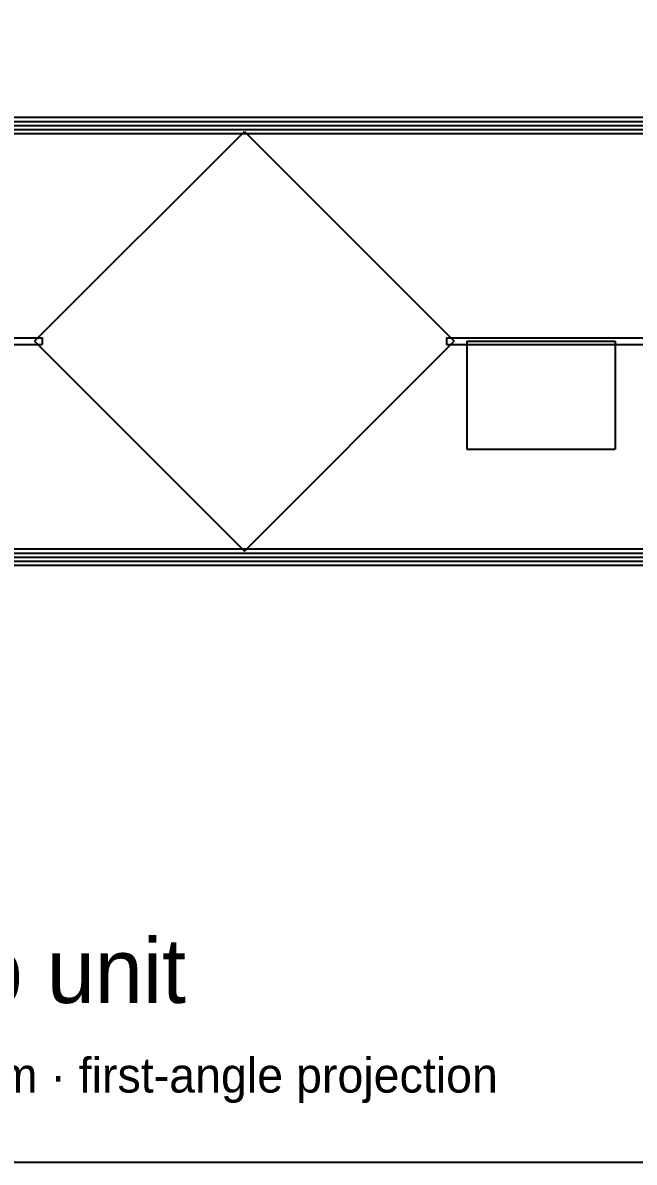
# Model space of a CAD drawing. Header units: millimetres. Extents: x -514 to -279, y -98 to 91.
# Drawn here: x -387.7 to -337.8, y -98 to -5.1 of the extents above; entities that cross this region are included whole.
import ezdxf

# ---------------------------------------------------------------- set-up
doc = ezdxf.new("R2010")
doc.units = ezdxf.units.MM
for name, color, linetype in [('BORDER', 7, 'Continuous'), ('HIDDEN', 8, 'Continuous'), ('TEXT', 5, 'Continuous'), ('VISIBLE', 7, 'Continuous')]:
    doc.layers.add(name, color=color, linetype=linetype)

msp = doc.modelspace()

# ---------------------------------------------------------------- linework, layer by layer
at = {"layer": 'BORDER'}
msp.add_lwpolyline([(-514.467, -98.022), (-279.173, -98.022), (-279.173, 91.327), (-514.467, 91.327)], close=True, dxfattribs=at)
at = {"layer": 'HIDDEN'}
for points in [[(-432.9, -12.82), (-306.4, -12.82)], [(-432.9, -12.82), (-306.4, -12.82)], [(-432.9, -12.82), (-306.4, -12.82)], [(-432.9, -13.15), (-306.4, -13.15)], [(-432.9, -13.15), (-306.4, -13.15)], [(-432.9, -13.48), (-306.4, -13.48)], [(-432.9, -13.48), (-306.4, -13.48)], [(-432.9, -13.48), (-306.4, -13.48)], [(-432.9, -13.48), (-306.4, -13.48)], [(-432.9, -13.81), (-306.4, -13.81)], [(-432.9, -13.81), (-306.4, -13.81)], [(-432.9, -14.14), (-306.4, -14.14)], [(-432.9, -14.14), (-306.4, -14.14)], [(-432.9, -14.14), (-306.4, -14.14)], [(-386.762, -31.08), (-369.65, -13.968)], [(-386.762, -31.08), (-369.65, -13.968)], [(-386.762, -31.08), (-369.65, -13.968)], [(-386.762, -31.08), (-369.65, -13.968)], [(-386.762, -31.08), (-369.65, -13.968)], [(-386.762, -31.08), (-369.65, -13.968)], [(-386.762, -31.08), (-369.65, -13.968)], [(-386.762, -31.08), (-369.65, -13.968)], [(-386.762, -31.08), (-369.65, -13.968)], [(-386.762, -31.08), (-369.65, -13.968)], [(-386.762, -31.08), (-369.65, -13.968)], [(-386.762, -31.08), (-369.65, -13.968)], [(-386.762, -31.08), (-369.65, -13.968)], [(-386.762, -31.08), (-369.65, -13.968)], [(-386.762, -31.08), (-369.65, -13.968)], [(-386.762, -31.08), (-369.65, -13.968)], [(-386.762, -31.08), (-369.65, -13.968)], [(-386.762, -31.08), (-369.65, -13.968)], [(-386.762, -31.08), (-369.65, -13.968)], [(-386.762, -31.08), (-369.65, -13.968)], [(-386.762, -31.08), (-369.65, -13.968)], [(-386.762, -31.08), (-369.65, -13.968)], [(-386.762, -31.08), (-369.65, -13.968)], [(-386.762, -31.08), (-369.65, -13.968)], [(-369.65, -13.968), (-352.538, -31.08)], [(-369.65, -13.968), (-352.538, -31.08)], [(-369.65, -13.968), (-352.538, -31.08)], [(-369.65, -13.968), (-352.538, -31.08)], [(-369.65, -13.968), (-352.538, -31.08)], [(-369.65, -13.968), (-352.538, -31.08)], [(-369.65, -13.968), (-352.538, -31.08)], [(-369.65, -13.968), (-352.538, -31.08)], [(-369.65, -13.968), (-352.538, -31.08)], [(-369.65, -13.968), (-352.538, -31.08)], [(-369.65, -13.968), (-352.538, -31.08)], [(-369.65, -13.968), (-352.538, -31.08)], [(-369.65, -13.968), (-352.538, -31.08)], [(-369.65, -13.968), (-352.538, -31.08)], [(-369.65, -13.968), (-352.538, -31.08)], [(-369.65, -13.968), (-352.538, -31.08)], [(-369.65, -13.968), (-352.538, -31.08)], [(-369.65, -13.968), (-352.538, -31.08)], [(-369.65, -13.968), (-352.538, -31.08)], [(-369.65, -13.968), (-352.538, -31.08)], [(-369.65, -13.968), (-352.538, -31.08)], [(-369.65, -13.968), (-352.538, -31.08)], [(-369.65, -13.968), (-352.538, -31.08)], [(-369.65, -13.968), (-352.538, -31.08)], [(-432.9, -30.805), (-386.15, -30.805)], [(-432.9, -30.805), (-386.15, -30.805)], [(-432.9, -31.355), (-386.15, -31.355)], [(-432.9, -31.355), (-386.15, -31.355)], [(-386.762, -31.08), (-369.65, -48.192)], [(-386.762, -31.08), (-369.65, -48.192)], [(-386.762, -31.08), (-369.65, -48.192)], [(-386.762, -31.08), (-369.65, -48.192)], [(-386.762, -31.08), (-369.65, -48.192)], [(-386.762, -31.08), (-369.65, -48.192)], [(-386.762, -31.08), (-369.65, -48.192)], [(-386.762, -31.08), (-369.65, -48.192)], [(-386.762, -31.08), (-369.65, -48.192)], [(-386.762, -31.08), (-369.65, -48.192)], [(-386.762, -31.08), (-369.65, -48.192)], [(-386.762, -31.08), (-369.65, -48.192)], [(-386.762, -31.08), (-369.65, -48.192)], [(-386.762, -31.08), (-369.65, -48.192)], [(-386.762, -31.08), (-369.65, -48.192)], [(-386.762, -31.08), (-369.65, -48.192)], [(-386.762, -31.08), (-369.65, -48.192)], [(-386.762, -31.08), (-369.65, -48.192)], [(-386.762, -31.08), (-369.65, -48.192)], [(-386.762, -31.08), (-369.65, -48.192)], [(-386.762, -31.08), (-369.65, -48.192)], [(-386.762, -31.08), (-369.65, -48.192)], [(-386.762, -31.08), (-369.65, -48.192)], [(-386.762, -31.08), (-369.65, -48.192)], [(-386.15, -30.805), (-386.15, -31.355)], [(-386.15, -30.805), (-386.15, -31.355)], [(-369.65, -48.192), (-352.538, -31.08)], [(-369.65, -48.192), (-352.538, -31.08)], [(-369.65, -48.192), (-352.538, -31.08)], [(-369.65, -48.192), (-352.538, -31.08)], [(-369.65, -48.192), (-352.538, -31.08)], [(-369.65, -48.192), (-352.538, -31.08)], [(-369.65, -48.192), (-352.538, -31.08)], [(-369.65, -48.192), (-352.538, -31.08)], [(-369.65, -48.192), (-352.538, -31.08)], [(-369.65, -48.192), (-352.538, -31.08)], [(-369.65, -48.192), (-352.538, -31.08)], [(-369.65, -48.192), (-352.538, -31.08)], [(-369.65, -48.192), (-352.538, -31.08)], [(-369.65, -48.192), (-352.538, -31.08)], [(-369.65, -48.192), (-352.538, -31.08)], [(-369.65, -48.192), (-352.538, -31.08)], [(-369.65, -48.192), (-352.538, -31.08)], [(-369.65, -48.192), (-352.538, -31.08)], [(-369.65, -48.192), (-352.538, -31.08)], [(-369.65, -48.192), (-352.538, -31.08)], [(-369.65, -48.192), (-352.538, -31.08)], [(-369.65, -48.192), (-352.538, -31.08)], [(-369.65, -48.192), (-352.538, -31.08)], [(-369.65, -48.192), (-352.538, -31.08)], [(-353.15, -30.805), (-306.4, -30.805)], [(-353.15, -30.805), (-306.4, -30.805)], [(-353.15, -30.805), (-353.15, -31.355)], [(-353.15, -30.805), (-353.15, -31.355)], [(-353.15, -31.355), (-306.4, -31.355)], [(-353.15, -31.355), (-306.4, -31.355)], [(-351.5, -31.08), (-339.4, -31.08)], [(-351.5, -31.08), (-351.5, -39.88)], [(-339.4, -31.08), (-339.4, -39.88)], [(-351.5, -39.88), (-339.4, -39.88)], [(-432.9, -48.02), (-306.4, -48.02)], [(-432.9, -48.02), (-306.4, -48.02)], [(-432.9, -48.02), (-306.4, -48.02)], [(-432.9, -48.35), (-306.4, -48.35)], [(-432.9, -48.35), (-306.4, -48.35)], [(-432.9, -48.68), (-306.4, -48.68)], [(-432.9, -48.68), (-306.4, -48.68)], [(-432.9, -48.68), (-306.4, -48.68)], [(-432.9, -48.68), (-306.4, -48.68)], [(-432.9, -49.01), (-306.4, -49.01)], [(-432.9, -49.01), (-306.4, -49.01)], [(-432.9, -49.34), (-306.4, -49.34)], [(-432.9, -49.34), (-306.4, -49.34)], [(-432.9, -49.34), (-306.4, -49.34)]]:
    msp.add_lwpolyline(points, dxfattribs=at)
at = {"layer": 'VISIBLE'}
for points in [[(-432.9, -12.82), (-306.4, -12.82)], [(-432.9, -14.14), (-306.4, -14.14)], [(-351.5, -31.08), (-339.4, -31.08)], [(-351.5, -31.08), (-351.5, -39.88)], [(-339.4, -31.08), (-339.4, -39.88)], [(-351.5, -39.88), (-339.4, -39.88)], [(-432.9, -48.02), (-306.4, -48.02)], [(-432.9, -49.34), (-306.4, -49.34)]]:
    msp.add_lwpolyline(points, dxfattribs=at)

# ---------------------------------------------------------------- texts
at = {"layer": 'TEXT'}
for s, height, p in [('Sub-assembly: Heat-recovery air-pump unit', 5.27384, (-510.41, -85.04)), ('Clean-room heat-recovery air-pump rig · Eng. Kariem Moussa · GIU · mm · first-angle projection', 2.83976, (-510.41, -92.342))]:
    msp.add_text(s, height=height, dxfattribs=at).set_placement(p)

doc.saveas('drawing.dxf')
